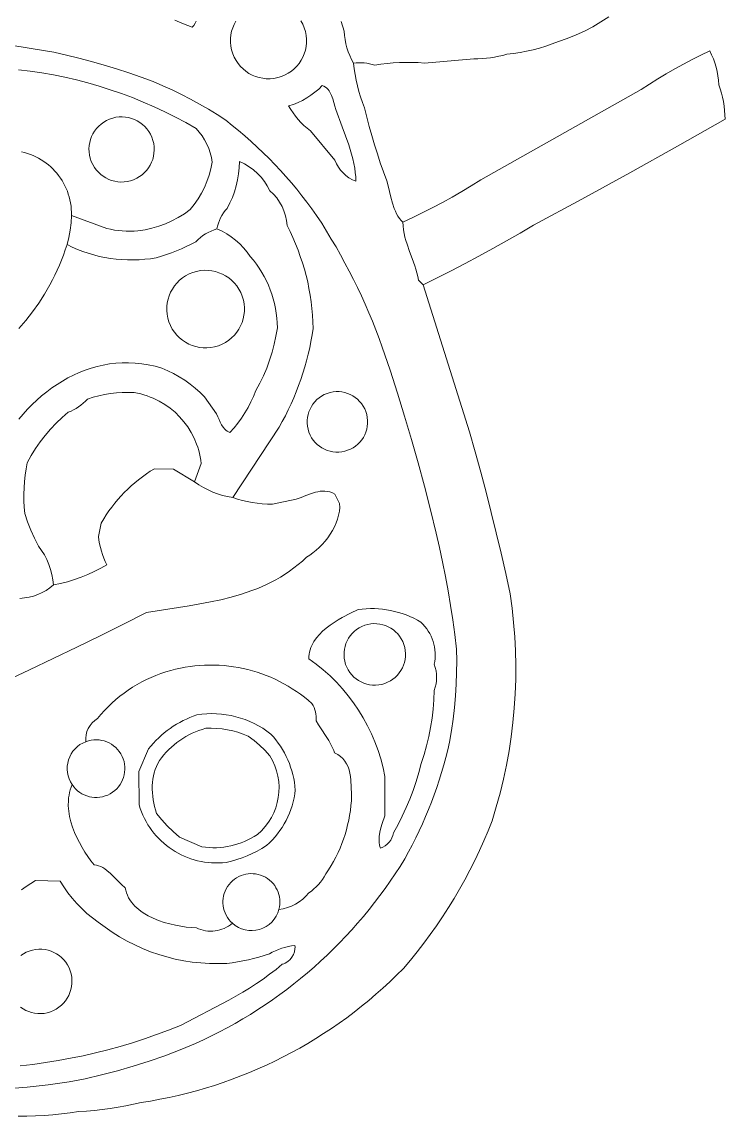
# Model space of a CAD drawing. Header units: inches. Extents: x 37.5 to 70.3, y 17.4 to 61.6.
# Drawn here: x 60.08 to 70.28, y 17.42 to 33.29 of the extents above; entities that cross this region are included whole.
import ezdxf

# ---------------------------------------------------------------- set-up
doc = ezdxf.new("R2010")
doc.units = ezdxf.units.IN
doc.header["$MEASUREMENT"] = 0
doc.layers.add('10_CLOSED_AREAS', color=7, linetype='CONTINUOUS', lineweight=18)
doc.layers.add('20_EXACT_CIRCLES', color=7, linetype='CONTINUOUS', lineweight=18)

msp = doc.modelspace()

# ---------------------------------------------------------------- linework, layer by layer
at = {"layer": '10_CLOSED_AREAS'}
for points in [[(64.712, 33.301), (64.754, 33.16), (64.758, 33.099), (64.766, 33.038), (64.777, 32.978), (64.792, 32.919), (64.811, 32.861), (64.834, 32.805), (64.86, 32.75), (64.89, 32.696), (64.929, 32.7), (64.968, 32.702), (65.007, 32.701), (65.045, 32.699), (65.084, 32.694), (65.122, 32.687), (65.159, 32.678), (65.197, 32.666), (65.286, 32.68), (65.376, 32.691), (65.466, 32.699), (65.556, 32.704), (65.646, 32.707), (65.737, 32.706), (65.827, 32.703), (65.917, 32.696), (66.633, 32.76), (66.694, 32.76), (66.755, 32.763), (66.816, 32.768), (66.876, 32.775), (66.936, 32.784), (66.996, 32.795), (67.056, 32.809), (67.115, 32.824), (67.211, 32.835), (67.306, 32.85), (67.401, 32.868), (67.496, 32.89), (67.589, 32.915), (67.681, 32.944), (67.772, 32.977), (67.862, 33.012), (67.991, 33.055), (68.118, 33.105), (68.242, 33.161), (68.362, 33.224), (68.479, 33.293), (68.591, 33.368)], [(60.023, 17.421), (60.149, 17.42), (60.275, 17.423), (60.4, 17.429), (60.526, 17.438), (60.651, 17.451), (60.776, 17.468), (60.9, 17.488), (61.015, 17.494), (61.13, 17.503), (61.244, 17.515), (61.358, 17.53), (61.472, 17.548), (61.585, 17.568), (61.698, 17.592), (61.81, 17.618), (61.945, 17.639), (62.08, 17.664), (62.213, 17.691), (62.346, 17.721), (62.479, 17.753), (62.61, 17.788), (62.74, 17.826), (62.87, 17.866), (62.999, 17.909), (63.126, 17.954), (63.253, 18.002), (63.378, 18.053), (63.503, 18.106), (63.626, 18.161), (63.749, 18.219), (63.87, 18.279), (63.989, 18.342), (64.108, 18.407), (64.225, 18.475), (64.341, 18.545), (64.455, 18.617), (64.568, 18.692), (64.68, 18.768), (64.79, 18.848), (64.898, 18.929), (65.005, 19.013), (65.11, 19.099), (65.214, 19.187), (65.316, 19.277), (65.416, 19.37), (65.515, 19.465), (65.612, 19.561), (65.714, 19.681), (65.813, 19.804), (65.909, 19.928), (66.003, 20.054), (66.094, 20.182), (66.181, 20.312), (66.267, 20.444), (66.349, 20.577), (66.428, 20.713), (66.504, 20.85), (66.578, 20.989), (66.648, 21.129), (66.715, 21.271), (66.78, 21.415), (66.841, 21.559), (66.899, 21.706), (66.96, 21.906), (67.015, 22.107), (67.064, 22.31), (67.108, 22.513), (67.145, 22.718), (67.176, 22.923), (67.202, 23.13), (67.221, 23.337), (67.235, 23.544), (67.242, 23.752), (67.244, 23.96), (67.239, 24.168), (67.229, 24.375), (67.212, 24.583), (67.19, 24.791), (67.161, 24.998), (67.097, 25.294), (67.029, 25.589), (66.96, 25.883), (66.887, 26.178), (66.813, 26.471), (66.735, 26.764), (66.655, 27.056), (66.573, 27.347), (65.898, 29.48), (65.833, 29.545), (65.823, 29.599), (65.81, 29.652), (65.795, 29.705), (65.779, 29.757), (65.742, 29.861), (65.703, 29.965), (65.667, 30.068), (65.65, 30.121), (65.635, 30.173), (65.623, 30.226), (65.614, 30.28), (65.608, 30.334), (65.605, 30.389), (65.579, 30.414), (65.556, 30.443), (65.534, 30.474), (65.515, 30.509), (65.497, 30.546), (65.481, 30.585), (65.454, 30.666), (65.43, 30.751), (65.41, 30.835), (65.39, 30.915), (65.37, 30.988), (65.323, 31.118), (65.278, 31.249), (65.235, 31.381), (65.194, 31.513), (65.155, 31.646), (65.118, 31.779), (65.083, 31.913), (65.049, 32.048), (65.019, 32.126), (64.992, 32.205), (64.967, 32.285), (64.946, 32.366), (64.927, 32.448), (64.912, 32.53), (64.9, 32.613), (64.89, 32.696), (64.86, 32.75), (64.834, 32.805), (64.811, 32.861), (64.792, 32.919), (64.777, 32.978), (64.766, 33.038), (64.758, 33.099), (64.754, 33.16), (64.712, 33.301)], [(62.607, 33.306), (62.59, 33.274), (62.57, 33.244), (62.549, 33.216), (62.422, 33.268), (62.295, 33.317)], [(62.295, 33.317), (62.422, 33.268), (62.549, 33.216), (62.57, 33.244), (62.59, 33.274), (62.607, 33.306)], [(59.886, 32.96), (60.213, 32.91), (60.539, 32.855), (60.723, 32.812), (60.906, 32.767), (61.088, 32.718), (61.269, 32.666), (61.449, 32.611), (61.628, 32.553), (61.806, 32.492), (61.984, 32.428), (62.121, 32.369), (62.257, 32.308), (62.391, 32.243), (62.524, 32.174), (62.654, 32.103), (62.783, 32.028), (62.91, 31.949), (63.035, 31.868), (63.13, 31.793), (63.222, 31.717), (63.314, 31.639), (63.404, 31.56), (63.492, 31.479), (63.579, 31.396), (63.664, 31.312), (63.747, 31.226), (63.829, 31.138), (63.909, 31.049), (63.988, 30.958), (64.065, 30.866), (64.14, 30.773), (64.213, 30.678), (64.285, 30.581), (64.354, 30.484), (64.427, 30.372), (64.498, 30.258), (64.567, 30.144), (64.635, 30.029), (64.7, 29.913), (64.764, 29.796), (64.827, 29.678), (64.887, 29.559), (64.946, 29.439), (65.003, 29.318), (65.058, 29.197), (65.112, 29.074), (65.163, 28.951), (65.213, 28.827), (65.261, 28.703), (65.307, 28.577), (65.419, 28.244), (65.526, 27.909), (65.63, 27.573), (65.73, 27.236), (65.826, 26.897), (65.917, 26.558), (66.005, 26.217), (66.089, 25.876), (66.137, 25.668), (66.182, 25.459), (66.223, 25.25), (66.262, 25.04), (66.297, 24.83), (66.329, 24.619), (66.358, 24.407), (66.384, 24.196), (66.386, 24.026), (66.384, 23.856), (66.378, 23.687), (66.367, 23.517), (66.352, 23.348), (66.333, 23.18), (66.31, 23.012), (66.282, 22.844), (66.256, 22.734), (66.228, 22.623), (66.198, 22.514), (66.166, 22.405), (66.132, 22.296), (66.096, 22.189), (66.059, 22.081), (66.019, 21.975), (65.977, 21.87), (65.934, 21.765), (65.888, 21.661), (65.841, 21.557), (65.792, 21.455), (65.741, 21.353), (65.688, 21.253), (65.633, 21.153), (65.565, 21.043), (65.495, 20.935), (65.422, 20.828), (65.348, 20.723), (65.272, 20.619), (65.194, 20.517), (65.114, 20.416), (65.032, 20.317), (64.949, 20.219), (64.864, 20.123), (64.777, 20.029), (64.688, 19.936), (64.598, 19.846), (64.506, 19.756), (64.412, 19.669), (64.317, 19.583), (64.22, 19.5), (64.122, 19.418), (64.022, 19.337), (63.921, 19.259), (63.818, 19.183), (63.713, 19.108), (63.608, 19.035), (63.5, 18.965), (63.392, 18.896), (63.282, 18.829), (63.171, 18.765), (63.058, 18.702), (62.945, 18.641), (62.83, 18.583), (62.713, 18.527), (62.596, 18.472), (62.374, 18.381), (62.149, 18.296), (61.922, 18.217), (61.694, 18.144), (61.463, 18.077), (61.231, 18.017), (60.996, 17.963), (60.761, 17.916), (60.458, 17.876), (60.154, 17.842), (59.849, 17.816)], [(59.849, 17.816), (60.154, 17.842), (60.458, 17.876), (60.761, 17.916), (60.996, 17.963), (61.231, 18.017), (61.463, 18.077), (61.694, 18.144), (61.922, 18.217), (62.149, 18.296), (62.374, 18.381), (62.596, 18.472), (62.713, 18.527), (62.83, 18.583), (62.945, 18.641), (63.058, 18.702), (63.171, 18.765), (63.282, 18.829), (63.392, 18.896), (63.5, 18.965), (63.608, 19.035), (63.713, 19.108), (63.818, 19.183), (63.921, 19.259), (64.022, 19.337), (64.122, 19.418), (64.22, 19.5), (64.317, 19.583), (64.412, 19.669), (64.506, 19.756), (64.598, 19.846), (64.688, 19.936), (64.777, 20.029), (64.864, 20.123), (64.949, 20.219), (65.032, 20.317), (65.114, 20.416), (65.194, 20.517), (65.272, 20.619), (65.348, 20.723), (65.422, 20.828), (65.495, 20.935), (65.565, 21.043), (65.633, 21.153), (65.688, 21.253), (65.741, 21.353), (65.792, 21.455), (65.841, 21.557), (65.888, 21.661), (65.934, 21.765), (65.977, 21.87), (66.019, 21.975), (66.059, 22.081), (66.096, 22.189), (66.132, 22.296), (66.166, 22.405), (66.198, 22.514), (66.228, 22.623), (66.256, 22.734), (66.282, 22.844), (66.31, 23.012), (66.333, 23.18), (66.352, 23.348), (66.367, 23.517), (66.378, 23.687), (66.384, 23.856), (66.386, 24.026), (66.384, 24.196), (66.358, 24.407), (66.329, 24.619), (66.297, 24.83), (66.262, 25.04), (66.223, 25.25), (66.182, 25.459), (66.137, 25.668), (66.089, 25.876), (66.005, 26.217), (65.917, 26.558), (65.826, 26.897), (65.73, 27.236), (65.63, 27.573), (65.526, 27.909), (65.419, 28.244), (65.307, 28.577), (65.261, 28.703), (65.213, 28.827), (65.163, 28.951), (65.112, 29.074), (65.058, 29.197), (65.003, 29.318), (64.946, 29.439), (64.887, 29.559), (64.827, 29.678), (64.764, 29.796), (64.7, 29.913), (64.635, 30.029), (64.567, 30.144), (64.498, 30.258), (64.427, 30.372), (64.354, 30.484), (64.285, 30.581), (64.213, 30.678), (64.14, 30.773), (64.065, 30.866), (63.988, 30.958), (63.909, 31.049), (63.829, 31.138), (63.747, 31.226), (63.664, 31.312), (63.579, 31.396), (63.492, 31.479), (63.404, 31.56), (63.314, 31.639), (63.222, 31.717), (63.13, 31.793), (63.035, 31.868), (62.91, 31.949), (62.783, 32.028), (62.654, 32.103), (62.524, 32.174), (62.391, 32.243), (62.257, 32.308), (62.121, 32.369), (61.984, 32.428), (61.806, 32.492), (61.628, 32.553), (61.449, 32.611), (61.269, 32.666), (61.088, 32.718), (60.906, 32.767), (60.723, 32.812), (60.539, 32.855), (60.213, 32.91), (59.886, 32.96)], [(60.026, 32.601), (60.196, 32.58), (60.365, 32.555), (60.534, 32.525), (60.701, 32.491), (60.868, 32.452), (61.033, 32.41), (61.197, 32.362), (61.36, 32.311), (61.521, 32.255), (61.681, 32.195), (61.839, 32.131), (61.996, 32.063), (62.151, 31.99), (62.304, 31.914), (62.455, 31.833), (62.604, 31.749), (62.65, 31.696), (62.691, 31.641), (62.728, 31.583), (62.76, 31.522), (62.788, 31.459), (62.81, 31.394), (62.828, 31.327), (62.84, 31.258), (62.82, 31.164), (62.794, 31.072), (62.763, 30.981), (62.725, 30.893), (62.682, 30.808), (62.633, 30.726), (62.579, 30.646), (62.519, 30.571), (62.435, 30.511), (62.346, 30.457), (62.255, 30.409), (62.161, 30.367), (62.064, 30.331), (61.965, 30.301), (61.865, 30.278), (61.762, 30.262), (61.705, 30.258), (61.648, 30.257), (61.591, 30.258), (61.534, 30.261), (61.478, 30.267), (61.421, 30.275), (61.365, 30.285), (61.309, 30.298), (60.797, 30.487), (60.791, 30.38), (60.779, 30.273), (60.759, 30.168), (60.732, 30.064), (60.807, 30.028), (60.884, 29.994), (60.962, 29.964), (61.041, 29.937), (61.12, 29.914), (61.201, 29.893), (61.282, 29.876), (61.364, 29.862), (61.446, 29.852), (61.529, 29.845), (61.612, 29.841), (61.695, 29.84), (61.779, 29.843), (61.862, 29.85), (61.945, 29.859), (62.028, 29.873), (62.102, 29.895), (62.176, 29.919), (62.249, 29.945), (62.321, 29.973), (62.392, 30.003), (62.463, 30.035), (62.532, 30.069), (62.601, 30.105), (62.634, 30.137), (62.669, 30.166), (62.705, 30.193), (62.743, 30.218), (62.782, 30.24), (62.823, 30.26), (62.865, 30.277), (62.908, 30.292), (62.917, 30.333), (62.928, 30.373), (62.943, 30.413), (62.96, 30.451), (62.98, 30.487), (63.003, 30.522), (63.028, 30.556), (63.056, 30.587), (63.096, 30.667), (63.131, 30.748), (63.162, 30.831), (63.187, 30.916), (63.207, 31.002), (63.222, 31.09), (63.232, 31.178), (63.236, 31.267), (63.307, 31.233), (63.374, 31.193), (63.437, 31.148), (63.495, 31.097), (63.548, 31.04), (63.596, 30.979), (63.638, 30.914), (63.674, 30.844), (63.727, 30.794), (63.775, 30.74), (63.816, 30.681), (63.852, 30.618), (63.88, 30.552), (63.902, 30.483), (63.917, 30.412), (63.925, 30.339), (63.968, 30.252), (64.01, 30.164), (64.048, 30.075), (64.084, 29.985), (64.117, 29.893), (64.148, 29.801), (64.176, 29.709), (64.201, 29.615), (64.224, 29.521), (64.243, 29.426), (64.261, 29.33), (64.275, 29.234), (64.286, 29.138), (64.295, 29.041), (64.301, 28.944), (64.304, 28.846), (64.289, 28.752), (64.272, 28.658), (64.253, 28.565), (64.231, 28.472), (64.207, 28.379), (64.182, 28.288), (64.154, 28.197), (64.124, 28.106), (64.092, 28.017), (64.057, 27.928), (64.021, 27.84), (63.983, 27.753), (63.942, 27.667), (63.9, 27.581), (63.856, 27.497), (63.809, 27.413), (63.136, 26.393), (63.206, 26.37), (63.276, 26.351), (63.348, 26.334), (63.42, 26.321), (63.492, 26.311), (63.565, 26.303), (63.639, 26.299), (63.712, 26.298), (64.058, 26.368), (64.128, 26.394), (64.197, 26.422), (64.266, 26.449), (64.335, 26.471), (64.37, 26.479), (64.405, 26.484), (64.44, 26.487), (64.475, 26.487), (64.51, 26.483), (64.546, 26.475), (64.582, 26.462), (64.618, 26.445), (64.688, 26.307), (64.689, 26.251), (64.684, 26.195), (64.673, 26.138), (64.658, 26.081), (64.637, 26.025), (64.612, 25.969), (64.583, 25.915), (64.551, 25.861), (64.515, 25.81), (64.476, 25.761), (64.435, 25.714), (64.392, 25.67), (64.347, 25.629), (64.301, 25.592), (64.254, 25.558), (64.207, 25.529), (64.148, 25.473), (64.087, 25.421), (64.025, 25.372), (63.961, 25.325), (63.897, 25.282), (63.831, 25.241), (63.763, 25.202), (63.695, 25.166), (63.626, 25.132), (63.555, 25.1), (63.484, 25.071), (63.412, 25.043), (63.266, 24.993), (63.116, 24.95), (62.965, 24.912), (62.812, 24.879), (62.658, 24.85), (62.503, 24.824), (62.193, 24.775), (61.887, 24.728), (61.55, 24.556), (61.212, 24.387), (60.873, 24.221), (60.532, 24.057), (60.19, 23.896), (59.847, 23.737)], [(60.073, 31.41), (60.117, 31.399), (60.16, 31.386), (60.201, 31.372), (60.242, 31.355), (60.282, 31.337), (60.32, 31.317), (60.358, 31.295), (60.394, 31.271), (60.429, 31.246), (60.463, 31.219), (60.496, 31.191), (60.527, 31.161), (60.557, 31.13), (60.585, 31.098), (60.611, 31.064), (60.637, 31.029), (60.66, 30.993), (60.682, 30.955), (60.702, 30.917), (60.72, 30.878), (60.737, 30.837), (60.751, 30.796), (60.764, 30.754), (60.775, 30.711), (60.783, 30.667), (60.79, 30.623), (60.794, 30.578), (60.797, 30.533), (60.797, 30.487), (61.309, 30.298), (61.365, 30.285), (61.421, 30.275), (61.478, 30.267), (61.534, 30.261), (61.591, 30.258), (61.648, 30.257), (61.705, 30.258), (61.762, 30.262), (61.865, 30.278), (61.965, 30.301), (62.064, 30.331), (62.161, 30.367), (62.255, 30.409), (62.346, 30.457), (62.435, 30.511), (62.519, 30.571), (62.579, 30.646), (62.633, 30.726), (62.682, 30.808), (62.725, 30.893), (62.763, 30.981), (62.794, 31.072), (62.82, 31.164), (62.84, 31.258), (62.828, 31.327), (62.81, 31.394), (62.788, 31.459), (62.76, 31.522), (62.728, 31.583), (62.691, 31.641), (62.65, 31.696), (62.604, 31.749), (62.455, 31.833), (62.304, 31.914), (62.151, 31.99), (61.996, 32.063), (61.839, 32.131), (61.681, 32.195), (61.521, 32.255), (61.36, 32.311), (61.197, 32.362), (61.033, 32.41), (60.868, 32.452), (60.701, 32.491), (60.534, 32.525), (60.365, 32.555), (60.196, 32.58), (60.026, 32.601)], [(60.032, 28.846), (60.134, 28.964), (60.231, 29.087), (60.321, 29.214), (60.406, 29.345), (60.484, 29.48), (60.521, 29.55), (60.557, 29.62), (60.59, 29.692), (60.622, 29.764), (60.652, 29.838), (60.68, 29.912), (60.707, 29.988), (60.732, 30.064), (60.759, 30.168), (60.779, 30.273), (60.791, 30.38), (60.797, 30.487), (60.797, 30.533), (60.794, 30.578), (60.79, 30.623), (60.783, 30.667), (60.775, 30.711), (60.764, 30.754), (60.751, 30.796), (60.737, 30.837), (60.72, 30.878), (60.702, 30.917), (60.682, 30.955), (60.66, 30.993), (60.637, 31.029), (60.611, 31.064), (60.585, 31.098), (60.557, 31.13), (60.527, 31.161), (60.496, 31.191), (60.463, 31.219), (60.429, 31.246), (60.394, 31.271), (60.358, 31.295), (60.32, 31.317), (60.282, 31.337), (60.242, 31.355), (60.201, 31.372), (60.16, 31.386), (60.117, 31.399), (60.073, 31.41)], [(60.049, 24.931), (60.116, 24.937), (60.182, 24.949), (60.246, 24.965), (60.309, 24.988), (60.37, 25.015), (60.428, 25.047), (60.484, 25.084), (60.537, 25.126), (60.528, 25.202), (60.514, 25.277), (60.494, 25.351), (60.469, 25.423), (60.439, 25.493), (60.404, 25.561), (60.364, 25.626), (60.319, 25.688), (60.259, 25.803), (60.206, 25.921), (60.159, 26.041), (60.118, 26.164), (60.11, 26.256), (60.106, 26.348), (60.106, 26.441), (60.109, 26.533), (60.115, 26.625), (60.125, 26.717), (60.139, 26.808), (60.156, 26.899), (60.214, 27.003), (60.277, 27.103), (60.345, 27.201), (60.417, 27.294), (60.494, 27.384), (60.576, 27.471), (60.661, 27.553), (60.751, 27.631), (60.79, 27.648), (60.828, 27.667), (60.865, 27.688), (60.9, 27.711), (60.934, 27.736), (60.967, 27.763), (60.998, 27.792), (61.028, 27.823), (61.11, 27.849), (61.193, 27.871), (61.278, 27.889), (61.363, 27.903), (61.448, 27.912), (61.534, 27.918), (61.621, 27.919), (61.707, 27.916), (61.755, 27.907), (61.803, 27.896), (61.849, 27.883), (61.895, 27.869), (61.94, 27.852), (61.984, 27.834), (62.07, 27.792), (62.151, 27.744), (62.227, 27.69), (62.299, 27.63), (62.366, 27.565), (62.428, 27.494), (62.483, 27.419), (62.533, 27.339), (62.577, 27.256), (62.613, 27.168), (62.629, 27.123), (62.643, 27.077), (62.655, 27.031), (62.665, 26.983), (62.674, 26.935), (62.68, 26.887), (62.584, 26.62), (62.646, 26.578), (62.711, 26.54), (62.778, 26.505), (62.846, 26.474), (62.917, 26.448), (62.989, 26.425), (63.062, 26.407), (63.136, 26.393), (63.809, 27.413), (63.856, 27.497), (63.9, 27.581), (63.942, 27.667), (63.983, 27.753), (64.021, 27.84), (64.057, 27.928), (64.092, 28.017), (64.124, 28.106), (64.154, 28.197), (64.182, 28.288), (64.207, 28.379), (64.231, 28.472), (64.253, 28.565), (64.272, 28.658), (64.289, 28.752), (64.304, 28.846), (64.301, 28.944), (64.295, 29.041), (64.286, 29.138), (64.275, 29.234), (64.261, 29.33), (64.243, 29.426), (64.224, 29.521), (64.201, 29.615), (64.176, 29.709), (64.148, 29.801), (64.117, 29.893), (64.084, 29.985), (64.048, 30.075), (64.01, 30.164), (63.968, 30.252), (63.925, 30.339), (63.917, 30.412), (63.902, 30.483), (63.88, 30.552), (63.852, 30.618), (63.816, 30.681), (63.775, 30.74), (63.727, 30.794), (63.674, 30.844), (63.638, 30.914), (63.596, 30.979), (63.548, 31.04), (63.495, 31.097), (63.437, 31.148), (63.374, 31.193), (63.307, 31.233), (63.236, 31.267), (63.232, 31.178), (63.222, 31.09), (63.207, 31.002), (63.187, 30.916), (63.162, 30.831), (63.131, 30.748), (63.096, 30.667), (63.056, 30.587), (63.028, 30.556), (63.003, 30.522), (62.98, 30.487), (62.96, 30.451), (62.943, 30.413), (62.928, 30.373), (62.917, 30.333), (62.908, 30.292), (62.981, 30.258), (63.05, 30.219), (63.116, 30.175), (63.179, 30.126), (63.238, 30.073), (63.293, 30.016), (63.344, 29.955), (63.391, 29.89), (63.437, 29.836), (63.48, 29.779), (63.52, 29.721), (63.558, 29.661), (63.593, 29.6), (63.625, 29.538), (63.655, 29.474), (63.681, 29.408), (63.705, 29.342), (63.725, 29.275), (63.743, 29.207), (63.757, 29.138), (63.769, 29.068), (63.777, 28.998), (63.783, 28.927), (63.785, 28.856), (63.764, 28.736), (63.739, 28.618), (63.707, 28.501), (63.671, 28.386), (63.629, 28.273), (63.582, 28.161), (63.531, 28.052), (63.474, 27.945), (63.439, 27.861), (63.401, 27.78), (63.359, 27.7), (63.313, 27.622), (63.264, 27.547), (63.211, 27.474), (63.155, 27.403), (63.095, 27.335), (63.074, 27.346), (63.055, 27.358), (63.037, 27.37), (63.022, 27.384), (62.996, 27.415), (62.975, 27.449), (62.956, 27.486), (62.939, 27.525), (62.922, 27.566), (62.901, 27.609), (62.729, 27.853), (62.662, 27.919), (62.591, 27.982), (62.517, 28.041), (62.44, 28.095), (62.361, 28.146), (62.278, 28.192), (62.194, 28.234), (62.107, 28.271), (62.009, 28.298), (61.912, 28.319), (61.816, 28.335), (61.72, 28.345), (61.626, 28.349), (61.532, 28.349), (61.44, 28.343), (61.348, 28.332), (61.258, 28.316), (61.169, 28.296), (61.081, 28.271), (60.995, 28.242), (60.91, 28.208), (60.827, 28.171), (60.746, 28.129), (60.666, 28.084), (60.588, 28.035), (60.511, 27.983), (60.437, 27.927), (60.364, 27.868), (60.294, 27.807), (60.225, 27.742), (60.159, 27.675), (60.095, 27.605), (60.034, 27.533)], [(60.034, 27.533), (60.095, 27.605), (60.159, 27.675), (60.225, 27.742), (60.294, 27.807), (60.364, 27.868), (60.437, 27.927), (60.511, 27.983), (60.588, 28.035), (60.666, 28.084), (60.746, 28.129), (60.827, 28.171), (60.91, 28.208), (60.995, 28.242), (61.081, 28.271), (61.169, 28.296), (61.258, 28.316), (61.348, 28.332), (61.44, 28.343), (61.532, 28.349), (61.626, 28.349), (61.72, 28.345), (61.816, 28.335), (61.912, 28.319), (62.009, 28.298), (62.107, 28.271), (62.194, 28.234), (62.278, 28.192), (62.361, 28.146), (62.44, 28.095), (62.517, 28.041), (62.591, 27.982), (62.662, 27.919), (62.729, 27.853), (62.901, 27.609), (62.922, 27.566), (62.939, 27.525), (62.956, 27.486), (62.975, 27.449), (62.996, 27.415), (63.022, 27.384), (63.037, 27.37), (63.055, 27.358), (63.074, 27.346), (63.095, 27.335), (63.155, 27.403), (63.211, 27.474), (63.264, 27.547), (63.313, 27.622), (63.359, 27.7), (63.401, 27.78), (63.439, 27.861), (63.474, 27.945), (63.531, 28.052), (63.582, 28.161), (63.629, 28.273), (63.671, 28.386), (63.707, 28.501), (63.739, 28.618), (63.764, 28.736), (63.785, 28.856), (63.783, 28.927), (63.777, 28.998), (63.769, 29.068), (63.757, 29.138), (63.743, 29.207), (63.725, 29.275), (63.705, 29.342), (63.681, 29.408), (63.655, 29.474), (63.625, 29.538), (63.593, 29.6), (63.558, 29.661), (63.52, 29.721), (63.48, 29.779), (63.437, 29.836), (63.391, 29.89), (63.344, 29.955), (63.293, 30.016), (63.238, 30.073), (63.179, 30.126), (63.116, 30.175), (63.05, 30.219), (62.981, 30.258), (62.908, 30.292), (62.865, 30.277), (62.823, 30.26), (62.782, 30.24), (62.743, 30.218), (62.705, 30.193), (62.669, 30.166), (62.634, 30.137), (62.601, 30.105), (62.532, 30.069), (62.463, 30.035), (62.392, 30.003), (62.321, 29.973), (62.249, 29.945), (62.176, 29.919), (62.102, 29.895), (62.028, 29.873), (61.945, 29.859), (61.862, 29.85), (61.779, 29.843), (61.695, 29.84), (61.612, 29.841), (61.529, 29.845), (61.446, 29.852), (61.364, 29.862), (61.282, 29.876), (61.201, 29.893), (61.12, 29.914), (61.041, 29.937), (60.962, 29.964), (60.884, 29.994), (60.807, 30.028), (60.732, 30.064), (60.707, 29.988), (60.68, 29.912), (60.652, 29.838), (60.622, 29.764), (60.59, 29.692), (60.557, 29.62), (60.521, 29.55), (60.484, 29.48), (60.406, 29.345), (60.321, 29.214), (60.231, 29.087), (60.134, 28.964), (60.032, 28.846)], [(59.847, 23.737), (60.19, 23.896), (60.532, 24.057), (60.873, 24.221), (61.212, 24.387), (61.55, 24.556), (61.887, 24.728), (62.193, 24.775), (62.503, 24.824), (62.658, 24.85), (62.812, 24.879), (62.965, 24.912), (63.116, 24.95), (63.266, 24.993), (63.412, 25.043), (63.484, 25.071), (63.555, 25.1), (63.626, 25.132), (63.695, 25.166), (63.763, 25.202), (63.831, 25.241), (63.897, 25.282), (63.961, 25.325), (64.025, 25.372), (64.087, 25.421), (64.148, 25.473), (64.207, 25.529), (64.254, 25.558), (64.301, 25.592), (64.347, 25.629), (64.392, 25.67), (64.435, 25.714), (64.476, 25.761), (64.515, 25.81), (64.551, 25.861), (64.583, 25.915), (64.612, 25.969), (64.637, 26.025), (64.658, 26.081), (64.673, 26.138), (64.684, 26.195), (64.689, 26.251), (64.688, 26.307), (64.618, 26.445), (64.582, 26.462), (64.546, 26.475), (64.51, 26.483), (64.475, 26.487), (64.44, 26.487), (64.405, 26.484), (64.37, 26.479), (64.335, 26.471), (64.266, 26.449), (64.197, 26.422), (64.128, 26.394), (64.058, 26.368), (63.712, 26.298), (63.639, 26.299), (63.565, 26.303), (63.492, 26.311), (63.42, 26.321), (63.348, 26.334), (63.276, 26.351), (63.206, 26.37), (63.136, 26.393), (63.062, 26.407), (62.989, 26.425), (62.917, 26.448), (62.846, 26.474), (62.778, 26.505), (62.711, 26.54), (62.646, 26.578), (62.584, 26.62), (62.275, 26.807), (62.001, 26.812), (61.941, 26.775), (61.883, 26.736), (61.826, 26.696), (61.771, 26.653), (61.717, 26.609), (61.664, 26.564), (61.613, 26.516), (61.563, 26.467), (61.516, 26.417), (61.469, 26.365), (61.425, 26.311), (61.382, 26.256), (61.341, 26.2), (61.301, 26.142), (61.264, 26.083), (61.228, 26.022), (61.189, 25.828), (61.195, 25.775), (61.205, 25.722), (61.216, 25.669), (61.231, 25.617), (61.247, 25.566), (61.266, 25.516), (61.288, 25.467), (61.312, 25.418), (61.221, 25.367), (61.128, 25.32), (61.033, 25.277), (60.937, 25.238), (60.839, 25.204), (60.739, 25.173), (60.639, 25.147), (60.537, 25.126), (60.484, 25.084), (60.428, 25.047), (60.37, 25.015), (60.309, 24.988), (60.246, 24.965), (60.182, 24.949), (60.116, 24.937), (60.049, 24.931)], [(60.074, 20.702), (60.139, 20.751), (60.206, 20.796), (60.277, 20.837), (60.634, 20.83), (60.688, 20.744), (60.746, 20.66), (60.809, 20.58), (60.876, 20.503), (60.947, 20.43), (61.022, 20.361), (61.101, 20.296), (61.183, 20.236), (61.284, 20.159), (61.387, 20.088), (61.494, 20.021), (61.603, 19.959), (61.714, 19.903), (61.828, 19.851), (61.944, 19.805), (62.062, 19.764), (62.181, 19.729), (62.302, 19.699), (62.425, 19.674), (62.548, 19.655), (62.673, 19.642), (62.798, 19.634), (62.924, 19.632), (63.05, 19.636), (63.129, 19.645), (63.207, 19.657), (63.285, 19.671), (63.363, 19.687), (63.44, 19.705), (63.517, 19.725), (63.593, 19.748), (63.668, 19.772), (63.711, 19.796), (63.755, 19.818), (63.801, 19.837), (63.847, 19.854), (63.894, 19.868), (63.942, 19.88), (63.99, 19.888), (64.039, 19.895), (64.04, 19.872), (64.039, 19.849), (64.032, 19.805), (64.017, 19.764), (63.996, 19.726), (63.969, 19.692), (63.936, 19.663), (63.898, 19.64), (63.878, 19.63), (63.856, 19.623), (63.765, 19.549), (63.672, 19.478), (63.577, 19.409), (63.48, 19.342), (63.382, 19.278), (63.282, 19.217), (63.181, 19.158), (63.078, 19.102), (62.378, 18.735), (62.206, 18.667), (62.032, 18.602), (61.857, 18.542), (61.68, 18.485), (61.503, 18.432), (61.325, 18.383), (61.145, 18.338), (60.965, 18.296), (60.784, 18.259), (60.602, 18.225), (60.419, 18.196), (60.236, 18.17), (60.052, 18.149)]]:
    msp.add_lwpolyline(points, dxfattribs=at)
for points in [[(65.605, 30.389), (65.608, 30.334), (65.614, 30.28), (65.623, 30.226), (65.635, 30.173), (65.65, 30.121), (65.667, 30.068), (65.703, 29.965), (65.742, 29.861), (65.779, 29.757), (65.795, 29.705), (65.81, 29.652), (65.823, 29.599), (65.833, 29.545), (65.898, 29.48), (66.102, 29.58), (66.306, 29.683), (66.508, 29.788), (66.709, 29.896), (66.909, 30.005), (67.107, 30.117), (67.305, 30.231), (67.501, 30.347), (68.201, 30.722), (68.898, 31.103), (69.591, 31.49), (70.28, 31.884), (70.278, 31.948), (70.273, 32.011), (70.265, 32.074), (70.255, 32.137), (70.242, 32.2), (70.227, 32.261), (70.209, 32.323), (70.189, 32.383), (70.184, 32.447), (70.176, 32.511), (70.165, 32.574), (70.15, 32.637), (70.132, 32.698), (70.11, 32.758), (70.085, 32.817), (70.057, 32.875), (69.929, 32.812), (69.802, 32.747), (69.676, 32.68), (69.551, 32.611), (69.427, 32.539), (69.305, 32.466), (69.184, 32.391), (69.064, 32.314), (66.734, 31.003), (66.598, 30.917), (66.461, 30.834), (66.322, 30.753), (66.181, 30.675), (66.039, 30.6), (65.896, 30.527), (65.751, 30.457)], [(63.948, 32.077), (64.017, 32.098), (64.084, 32.125), (64.149, 32.156), (64.212, 32.191), (64.272, 32.23), (64.33, 32.273), (64.384, 32.32), (64.436, 32.371), (64.46, 32.36), (64.482, 32.347), (64.502, 32.331), (64.519, 32.313), (64.534, 32.294), (64.547, 32.273), (64.569, 32.227), (64.587, 32.177), (64.602, 32.125), (64.616, 32.072), (64.632, 32.021), (64.725, 31.774), (64.773, 31.643), (64.819, 31.509), (64.86, 31.374), (64.878, 31.307), (64.893, 31.24), (64.906, 31.174), (64.915, 31.109), (64.921, 31.045), (64.923, 30.982), (64.872, 31.005), (64.823, 31.033), (64.779, 31.065), (64.738, 31.103), (64.702, 31.144), (64.669, 31.189), (64.642, 31.237), (64.62, 31.289), (64.264, 31.715), (64.216, 31.752), (64.17, 31.791), (64.127, 31.834), (64.086, 31.878), (64.047, 31.925), (64.011, 31.973), (63.978, 32.024)], [(60.319, 25.688), (60.364, 25.626), (60.404, 25.561), (60.439, 25.493), (60.469, 25.423), (60.494, 25.351), (60.514, 25.277), (60.528, 25.202), (60.537, 25.126), (60.639, 25.147), (60.739, 25.173), (60.839, 25.204), (60.937, 25.238), (61.033, 25.277), (61.128, 25.32), (61.221, 25.367), (61.312, 25.418), (61.288, 25.467), (61.266, 25.516), (61.247, 25.566), (61.231, 25.617), (61.216, 25.669), (61.205, 25.722), (61.195, 25.775), (61.189, 25.828), (61.228, 26.022), (61.264, 26.083), (61.301, 26.142), (61.341, 26.2), (61.382, 26.256), (61.425, 26.311), (61.469, 26.365), (61.516, 26.417), (61.563, 26.467), (61.613, 26.516), (61.664, 26.564), (61.717, 26.609), (61.771, 26.653), (61.826, 26.696), (61.883, 26.736), (61.941, 26.775), (62.001, 26.812), (62.275, 26.807), (62.584, 26.62), (62.68, 26.887), (62.674, 26.935), (62.665, 26.983), (62.655, 27.031), (62.643, 27.077), (62.629, 27.123), (62.613, 27.168), (62.577, 27.256), (62.533, 27.339), (62.483, 27.419), (62.428, 27.494), (62.366, 27.565), (62.299, 27.63), (62.227, 27.69), (62.151, 27.744), (62.07, 27.792), (61.984, 27.834), (61.94, 27.852), (61.895, 27.869), (61.849, 27.883), (61.803, 27.896), (61.755, 27.907), (61.707, 27.916), (61.621, 27.919), (61.534, 27.918), (61.448, 27.912), (61.363, 27.903), (61.278, 27.889), (61.193, 27.871), (61.11, 27.849), (61.028, 27.823), (60.998, 27.792), (60.967, 27.763), (60.934, 27.736), (60.9, 27.711), (60.865, 27.688), (60.828, 27.667), (60.79, 27.648), (60.751, 27.631), (60.661, 27.553), (60.576, 27.471), (60.494, 27.384), (60.417, 27.294), (60.345, 27.201), (60.277, 27.103), (60.214, 27.003), (60.156, 26.899), (60.139, 26.808), (60.125, 26.717), (60.115, 26.625), (60.109, 26.533), (60.106, 26.441), (60.106, 26.348), (60.11, 26.256), (60.118, 26.164), (60.159, 26.041), (60.206, 25.921), (60.259, 25.803)], [(64.242, 24.054), (64.243, 24.088), (64.247, 24.121), (64.252, 24.153), (64.26, 24.185), (64.271, 24.216), (64.283, 24.246), (64.297, 24.275), (64.313, 24.303), (64.35, 24.357), (64.393, 24.408), (64.441, 24.456), (64.493, 24.501), (64.549, 24.544), (64.607, 24.583), (64.666, 24.62), (64.726, 24.654), (64.845, 24.716), (64.955, 24.768), (65.015, 24.776), (65.074, 24.78), (65.133, 24.783), (65.192, 24.782), (65.251, 24.779), (65.31, 24.774), (65.369, 24.766), (65.427, 24.756), (65.484, 24.743), (65.541, 24.728), (65.597, 24.71), (65.653, 24.69), (65.708, 24.668), (65.762, 24.643), (65.815, 24.616), (65.867, 24.587), (65.897, 24.556), (65.925, 24.525), (65.951, 24.491), (65.974, 24.457), (65.995, 24.421), (66.014, 24.383), (66.03, 24.345), (66.044, 24.306), (66.056, 24.266), (66.064, 24.226), (66.071, 24.184), (66.074, 24.143), (66.075, 24.101), (66.073, 24.059), (66.069, 24.017), (66.061, 23.975), (66.076, 23.928), (66.086, 23.881), (66.093, 23.833), (66.095, 23.785), (66.092, 23.737), (66.086, 23.689), (66.075, 23.642), (66.061, 23.595), (66.055, 23.46), (66.045, 23.325), (66.029, 23.191), (66.008, 23.058), (65.982, 22.925), (65.95, 22.794), (65.913, 22.664), (65.872, 22.535), (65.836, 22.404), (65.796, 22.275), (65.753, 22.146), (65.704, 22.02), (65.652, 21.895), (65.596, 21.772), (65.535, 21.65), (65.471, 21.531), (65.461, 21.493), (65.447, 21.457), (65.428, 21.423), (65.405, 21.393), (65.379, 21.365), (65.349, 21.341), (65.316, 21.321), (65.28, 21.305), (65.271, 21.33), (65.265, 21.356), (65.261, 21.384), (65.26, 21.414), (65.263, 21.475), (65.273, 21.539), (65.287, 21.603), (65.305, 21.665), (65.342, 21.777), (65.344, 22.345), (65.317, 22.474), (65.284, 22.601), (65.245, 22.725), (65.2, 22.848), (65.149, 22.967), (65.093, 23.084), (65.03, 23.198), (64.963, 23.309), (64.89, 23.416), (64.812, 23.519), (64.729, 23.619), (64.641, 23.715), (64.548, 23.806), (64.451, 23.893), (64.349, 23.976)], [(63.131, 20.218), (63.103, 20.196), (63.074, 20.176), (63.044, 20.159), (63.012, 20.144), (62.98, 20.131), (62.947, 20.121), (62.914, 20.113), (62.88, 20.107), (62.846, 20.104), (62.812, 20.104), (62.777, 20.105), (62.743, 20.11), (62.709, 20.116), (62.675, 20.126), (62.642, 20.138), (62.609, 20.152), (62.538, 20.156), (62.463, 20.163), (62.384, 20.174), (62.304, 20.189), (62.222, 20.208), (62.14, 20.231), (62.06, 20.258), (61.982, 20.29), (61.908, 20.327), (61.838, 20.368), (61.805, 20.391), (61.774, 20.415), (61.744, 20.441), (61.716, 20.467), (61.69, 20.496), (61.667, 20.525), (61.645, 20.556), (61.626, 20.589), (61.61, 20.623), (61.596, 20.659), (61.584, 20.696), (61.576, 20.734), (61.523, 20.78), (61.471, 20.832), (61.418, 20.885), (61.365, 20.938), (61.309, 20.985), (61.281, 21.006), (61.251, 21.025), (61.221, 21.04), (61.19, 21.052), (61.158, 21.06), (61.124, 21.064), (61.08, 21.124), (61.036, 21.186), (60.992, 21.251), (60.951, 21.319), (60.911, 21.39), (60.875, 21.462), (60.842, 21.536), (60.813, 21.612), (60.789, 21.688), (60.77, 21.766), (60.757, 21.844), (60.751, 21.922), (60.752, 21.999), (60.755, 22.038), (60.761, 22.077), (60.768, 22.115), (60.778, 22.153), (60.79, 22.191), (60.805, 22.229), (60.781, 22.27), (60.762, 22.313), (60.748, 22.357), (60.739, 22.403), (60.735, 22.449), (60.736, 22.496), (60.743, 22.542), (60.755, 22.588), (60.771, 22.632), (60.793, 22.674), (60.819, 22.713), (60.849, 22.748), (60.883, 22.78), (60.92, 22.809), (60.96, 22.832), (61.004, 22.852), (61.003, 22.902), (61.009, 22.952), (61.022, 23), (61.041, 23.045), (61.066, 23.087), (61.098, 23.125), (61.135, 23.159), (61.176, 23.187), (61.225, 23.246), (61.276, 23.303), (61.329, 23.358), (61.384, 23.411), (61.44, 23.462), (61.499, 23.51), (61.559, 23.556), (61.621, 23.6), (61.684, 23.642), (61.749, 23.681), (61.816, 23.718), (61.884, 23.752), (61.953, 23.784), (62.023, 23.813), (62.095, 23.84), (62.168, 23.864), (62.237, 23.884), (62.307, 23.902), (62.377, 23.918), (62.447, 23.931), (62.517, 23.942), (62.588, 23.951), (62.658, 23.958), (62.729, 23.962), (62.799, 23.964), (62.87, 23.963), (62.94, 23.961), (63.01, 23.956), (63.08, 23.949), (63.15, 23.939), (63.219, 23.928), (63.288, 23.914), (63.356, 23.898), (63.424, 23.88), (63.491, 23.86), (63.557, 23.837), (63.623, 23.813), (63.688, 23.786), (63.753, 23.757), (63.816, 23.726), (63.879, 23.693), (63.94, 23.658), (64.001, 23.621), (64.06, 23.582), (64.119, 23.541), (64.176, 23.497), (64.232, 23.452), (64.286, 23.405), (64.303, 23.376), (64.317, 23.346), (64.328, 23.316), (64.337, 23.284), (64.344, 23.252), (64.348, 23.22), (64.349, 23.187), (64.348, 23.154), (64.382, 23.095), (64.418, 23.038), (64.493, 22.927), (64.529, 22.871), (64.562, 22.813), (64.59, 22.753), (64.603, 22.722), (64.613, 22.689), (64.66, 22.666), (64.701, 22.639), (64.735, 22.607), (64.765, 22.571), (64.789, 22.531), (64.809, 22.489), (64.824, 22.443), (64.836, 22.396), (64.845, 22.347), (64.851, 22.296), (64.857, 22.194), (64.858, 22.092), (64.858, 21.996), (64.852, 21.924), (64.843, 21.853), (64.833, 21.783), (64.82, 21.713), (64.804, 21.644), (64.786, 21.575), (64.766, 21.507), (64.744, 21.44), (64.719, 21.373), (64.693, 21.307), (64.664, 21.242), (64.632, 21.179), (64.599, 21.116), (64.563, 21.054), (64.526, 20.993), (64.486, 20.934), (64.463, 20.893), (64.438, 20.854), (64.41, 20.816), (64.381, 20.781), (64.349, 20.747), (64.315, 20.715), (64.279, 20.685), (64.242, 20.657), (64.199, 20.61), (64.152, 20.567), (64.101, 20.529), (64.047, 20.496), (63.99, 20.468), (63.931, 20.446), (63.87, 20.429), (63.807, 20.418), (63.79, 20.367), (63.766, 20.32), (63.738, 20.276), (63.704, 20.236), (63.665, 20.201), (63.622, 20.171), (63.575, 20.147), (63.525, 20.129), (63.473, 20.117), (63.42, 20.112), (63.368, 20.114), (63.316, 20.122), (63.266, 20.137), (63.218, 20.158), (63.173, 20.185)], [(63.131, 20.218), (63.104, 20.245), (63.08, 20.273), (63.059, 20.303), (63.041, 20.335), (63.026, 20.367), (63.014, 20.401), (63.004, 20.436), (62.998, 20.471), (62.995, 20.507), (62.995, 20.543), (62.998, 20.579), (63.004, 20.614), (63.014, 20.649), (63.026, 20.684), (63.042, 20.718), (63.062, 20.75), (63.084, 20.781), (63.108, 20.809), (63.134, 20.834), (63.163, 20.857), (63.193, 20.878), (63.224, 20.895), (63.257, 20.909), (63.291, 20.921), (63.326, 20.93), (63.361, 20.935), (63.397, 20.938), (63.433, 20.937), (63.469, 20.933), (63.505, 20.926), (63.541, 20.916), (63.576, 20.902), (63.61, 20.885), (63.642, 20.866), (63.671, 20.843), (63.698, 20.819), (63.723, 20.793), (63.745, 20.764), (63.764, 20.734), (63.781, 20.702), (63.795, 20.669), (63.806, 20.635), (63.814, 20.6), (63.819, 20.564), (63.821, 20.528), (63.82, 20.491), (63.815, 20.454), (63.807, 20.418), (63.87, 20.429), (63.931, 20.446), (63.99, 20.468), (64.047, 20.496), (64.101, 20.529), (64.152, 20.567), (64.199, 20.61), (64.242, 20.657), (64.279, 20.685), (64.315, 20.715), (64.349, 20.747), (64.381, 20.781), (64.41, 20.816), (64.438, 20.854), (64.463, 20.893), (64.486, 20.934), (64.526, 20.993), (64.563, 21.054), (64.599, 21.116), (64.632, 21.179), (64.664, 21.242), (64.693, 21.307), (64.719, 21.373), (64.744, 21.44), (64.766, 21.507), (64.786, 21.575), (64.804, 21.644), (64.82, 21.713), (64.833, 21.783), (64.843, 21.853), (64.852, 21.924), (64.858, 21.996), (64.858, 22.092), (64.857, 22.194), (64.851, 22.296), (64.845, 22.347), (64.836, 22.396), (64.824, 22.443), (64.809, 22.489), (64.789, 22.531), (64.765, 22.571), (64.735, 22.607), (64.701, 22.639), (64.66, 22.666), (64.613, 22.689), (64.603, 22.722), (64.59, 22.753), (64.562, 22.813), (64.529, 22.871), (64.493, 22.927), (64.418, 23.038), (64.382, 23.095), (64.348, 23.154), (64.349, 23.187), (64.348, 23.22), (64.344, 23.252), (64.337, 23.284), (64.328, 23.316), (64.317, 23.346), (64.303, 23.376), (64.286, 23.405), (64.232, 23.452), (64.176, 23.497), (64.119, 23.541), (64.06, 23.582), (64.001, 23.621), (63.94, 23.658), (63.879, 23.693), (63.816, 23.726), (63.753, 23.757), (63.688, 23.786), (63.623, 23.813), (63.557, 23.837), (63.491, 23.86), (63.424, 23.88), (63.356, 23.898), (63.288, 23.914), (63.219, 23.928), (63.15, 23.939), (63.08, 23.949), (63.01, 23.956), (62.94, 23.961), (62.87, 23.963), (62.799, 23.964), (62.729, 23.962), (62.658, 23.958), (62.588, 23.951), (62.517, 23.942), (62.447, 23.931), (62.377, 23.918), (62.307, 23.902), (62.237, 23.884), (62.168, 23.864), (62.095, 23.84), (62.023, 23.813), (61.953, 23.784), (61.884, 23.752), (61.816, 23.718), (61.749, 23.681), (61.684, 23.642), (61.621, 23.6), (61.559, 23.556), (61.499, 23.51), (61.44, 23.462), (61.384, 23.411), (61.329, 23.358), (61.276, 23.303), (61.225, 23.246), (61.176, 23.187), (61.135, 23.159), (61.098, 23.125), (61.066, 23.087), (61.041, 23.045), (61.022, 23), (61.009, 22.952), (61.003, 22.902), (61.004, 22.852), (61.042, 22.865), (61.081, 22.873), (61.12, 22.878), (61.159, 22.88), (61.198, 22.877), (61.236, 22.871), (61.273, 22.862), (61.31, 22.849), (61.344, 22.833), (61.378, 22.814), (61.409, 22.792), (61.439, 22.767), (61.466, 22.739), (61.491, 22.708), (61.513, 22.675), (61.532, 22.639), (61.547, 22.602), (61.559, 22.563), (61.567, 22.525), (61.571, 22.486), (61.572, 22.447), (61.568, 22.409), (61.562, 22.371), (61.552, 22.334), (61.539, 22.298), (61.522, 22.263), (61.502, 22.23), (61.48, 22.199), (61.454, 22.17), (61.425, 22.143), (61.393, 22.118), (61.359, 22.097), (61.323, 22.078), (61.285, 22.064), (61.247, 22.053), (61.209, 22.046), (61.17, 22.043), (61.132, 22.043), (61.094, 22.047), (61.056, 22.054), (61.019, 22.065), (60.983, 22.079), (60.949, 22.096), (60.916, 22.116), (60.885, 22.14), (60.856, 22.166), (60.829, 22.196), (60.805, 22.229), (60.79, 22.191), (60.778, 22.153), (60.768, 22.115), (60.761, 22.077), (60.755, 22.038), (60.752, 21.999), (60.751, 21.922), (60.757, 21.844), (60.77, 21.766), (60.789, 21.688), (60.813, 21.612), (60.842, 21.536), (60.875, 21.462), (60.911, 21.39), (60.951, 21.319), (60.992, 21.251), (61.036, 21.186), (61.08, 21.124), (61.124, 21.064), (61.158, 21.06), (61.19, 21.052), (61.221, 21.04), (61.251, 21.025), (61.281, 21.006), (61.309, 20.985), (61.365, 20.938), (61.418, 20.885), (61.471, 20.832), (61.523, 20.78), (61.576, 20.734), (61.584, 20.696), (61.596, 20.659), (61.61, 20.623), (61.626, 20.589), (61.645, 20.556), (61.667, 20.525), (61.69, 20.496), (61.716, 20.467), (61.744, 20.441), (61.774, 20.415), (61.805, 20.391), (61.838, 20.368), (61.908, 20.327), (61.982, 20.29), (62.06, 20.258), (62.14, 20.231), (62.222, 20.208), (62.304, 20.189), (62.384, 20.174), (62.463, 20.163), (62.538, 20.156), (62.609, 20.152), (62.642, 20.138), (62.675, 20.126), (62.709, 20.116), (62.743, 20.11), (62.777, 20.105), (62.812, 20.104), (62.846, 20.104), (62.88, 20.107), (62.914, 20.113), (62.947, 20.121), (62.98, 20.131), (63.012, 20.144), (63.044, 20.159), (63.074, 20.176), (63.103, 20.196)], [(61.915, 22.747), (61.95, 22.789), (61.986, 22.83), (62.023, 22.87), (62.062, 22.908), (62.102, 22.945), (62.143, 22.98), (62.185, 23.013), (62.229, 23.045), (62.274, 23.076), (62.32, 23.105), (62.367, 23.132), (62.415, 23.157), (62.464, 23.181), (62.514, 23.203), (62.564, 23.223), (62.616, 23.241), (62.688, 23.251), (62.759, 23.257), (62.83, 23.259), (62.902, 23.257), (62.973, 23.252), (63.043, 23.243), (63.113, 23.23), (63.182, 23.214), (63.25, 23.195), (63.317, 23.172), (63.383, 23.145), (63.447, 23.115), (63.51, 23.082), (63.571, 23.046), (63.631, 23.006), (63.689, 22.962), (63.727, 22.92), (63.763, 22.877), (63.797, 22.831), (63.829, 22.785), (63.859, 22.737), (63.887, 22.689), (63.913, 22.639), (63.937, 22.588), (63.958, 22.536), (63.977, 22.483), (63.994, 22.429), (64.009, 22.375), (64.021, 22.32), (64.031, 22.264), (64.039, 22.208), (64.044, 22.151), (64.036, 22.093), (64.026, 22.036), (64.013, 21.979), (63.998, 21.923), (63.98, 21.868), (63.96, 21.814), (63.937, 21.761), (63.912, 21.709), (63.884, 21.659), (63.854, 21.609), (63.822, 21.562), (63.787, 21.515), (63.751, 21.47), (63.712, 21.427), (63.671, 21.385), (63.628, 21.346), (63.56, 21.303), (63.49, 21.264), (63.419, 21.228), (63.346, 21.196), (63.271, 21.167), (63.196, 21.141), (63.119, 21.119), (63.041, 21.101), (62.988, 21.096), (62.935, 21.093), (62.882, 21.093), (62.83, 21.095), (62.779, 21.099), (62.727, 21.105), (62.677, 21.114), (62.627, 21.125), (62.577, 21.138), (62.529, 21.154), (62.481, 21.171), (62.434, 21.19), (62.388, 21.211), (62.343, 21.234), (62.299, 21.259), (62.257, 21.286), (62.215, 21.315), (62.175, 21.346), (62.136, 21.378), (62.098, 21.412), (62.062, 21.447), (62.027, 21.484), (61.994, 21.523), (61.963, 21.563), (61.933, 21.605), (61.905, 21.648), (61.879, 21.692), (61.855, 21.738), (61.832, 21.785), (61.812, 21.834), (61.793, 21.884), (61.777, 21.935), (61.774, 22.42)], [(62.072, 22.577), (62.104, 22.619), (62.137, 22.66), (62.172, 22.699), (62.208, 22.737), (62.246, 22.773), (62.285, 22.807), (62.326, 22.839), (62.368, 22.87), (62.412, 22.899), (62.456, 22.926), (62.502, 22.951), (62.549, 22.974), (62.597, 22.995), (62.646, 23.014), (62.695, 23.031), (62.746, 23.046), (62.825, 23.048), (62.904, 23.045), (62.982, 23.038), (63.06, 23.026), (63.137, 23.009), (63.212, 22.988), (63.287, 22.963), (63.36, 22.933), (63.446, 22.87), (63.527, 22.802), (63.604, 22.728), (63.674, 22.649), (63.714, 22.578), (63.747, 22.504), (63.773, 22.429), (63.792, 22.353), (63.803, 22.276), (63.808, 22.198), (63.806, 22.121), (63.798, 22.044), (63.782, 21.968), (63.76, 21.893), (63.732, 21.821), (63.697, 21.751), (63.655, 21.684), (63.608, 21.621), (63.554, 21.561), (63.494, 21.506), (63.449, 21.477), (63.403, 21.451), (63.356, 21.427), (63.308, 21.405), (63.259, 21.386), (63.21, 21.368), (63.16, 21.354), (63.109, 21.341), (63.057, 21.331), (63.005, 21.323), (62.953, 21.318), (62.901, 21.314), (62.848, 21.314), (62.795, 21.316), (62.743, 21.32), (62.69, 21.327), (62.363, 21.468), (62.273, 21.547), (62.187, 21.63), (62.107, 21.719), (62.031, 21.812), (62.016, 21.861), (62.003, 21.91), (61.992, 21.96), (61.983, 22.01), (61.976, 22.061), (61.971, 22.111), (61.968, 22.162), (61.967, 22.214), (61.971, 22.261), (61.977, 22.308), (61.987, 22.355), (61.998, 22.401), (62.013, 22.447), (62.03, 22.491), (62.05, 22.534)]]:
    msp.add_lwpolyline(points, close=True, dxfattribs=at)
at = {"layer": '20_EXACT_CIRCLES'}
for points in [[(64.127, 33.308), (64.153, 33.26), (64.174, 33.209), (64.191, 33.155), (64.202, 33.099), (64.207, 33.044), (64.207, 32.99), (64.201, 32.936), (64.19, 32.884), (64.174, 32.833), (64.154, 32.784), (64.129, 32.737), (64.099, 32.693), (64.066, 32.652), (64.028, 32.614), (63.987, 32.58), (63.943, 32.55), (63.895, 32.524), (63.844, 32.503), (63.79, 32.486), (63.734, 32.475), (63.679, 32.47), (63.624, 32.47), (63.571, 32.476), (63.518, 32.487), (63.467, 32.503), (63.419, 32.523), (63.372, 32.548), (63.328, 32.578), (63.287, 32.611), (63.249, 32.648), (63.215, 32.69), (63.185, 32.734), (63.159, 32.782), (63.137, 32.833), (63.121, 32.887), (63.11, 32.943), (63.105, 32.998), (63.105, 33.052), (63.111, 33.106), (63.121, 33.159), (63.137, 33.209), (63.158, 33.258), (63.183, 33.305)], [(60.06, 19.749), (60.099, 19.775), (60.14, 19.797), (60.184, 19.815), (60.23, 19.828), (60.276, 19.837), (60.322, 19.841), (60.368, 19.84), (60.413, 19.835), (60.457, 19.825), (60.5, 19.812), (60.541, 19.794), (60.58, 19.773), (60.617, 19.748), (60.652, 19.719), (60.684, 19.687), (60.713, 19.652), (60.739, 19.613), (60.761, 19.572), (60.779, 19.527), (60.792, 19.482), (60.8, 19.435), (60.804, 19.389), (60.804, 19.344), (60.798, 19.299), (60.789, 19.255), (60.775, 19.212), (60.758, 19.171), (60.736, 19.131), (60.711, 19.094), (60.683, 19.06), (60.651, 19.028), (60.615, 18.999), (60.577, 18.973), (60.535, 18.951), (60.491, 18.933), (60.445, 18.92), (60.399, 18.911), (60.353, 18.907), (60.307, 18.908), (60.262, 18.913), (60.218, 18.923), (60.176, 18.936), (60.134, 18.954), (60.095, 18.975), (60.058, 19)]]:
    msp.add_lwpolyline(points, dxfattribs=at)
for points in [[(61.085, 31.269), (61.069, 31.315), (61.058, 31.361), (61.052, 31.408), (61.051, 31.454), (61.054, 31.5), (61.062, 31.545), (61.074, 31.589), (61.089, 31.631), (61.109, 31.672), (61.133, 31.711), (61.161, 31.747), (61.192, 31.781), (61.226, 31.812), (61.264, 31.84), (61.305, 31.864), (61.349, 31.884), (61.395, 31.9), (61.441, 31.91), (61.487, 31.916), (61.534, 31.918), (61.579, 31.914), (61.624, 31.907), (61.668, 31.895), (61.711, 31.879), (61.752, 31.859), (61.791, 31.835), (61.827, 31.808), (61.861, 31.777), (61.892, 31.742), (61.919, 31.705), (61.943, 31.664), (61.964, 31.62), (61.979, 31.574), (61.99, 31.528), (61.996, 31.481), (61.997, 31.435), (61.994, 31.389), (61.986, 31.344), (61.975, 31.3), (61.959, 31.258), (61.939, 31.217), (61.915, 31.178), (61.888, 31.142), (61.857, 31.108), (61.822, 31.077), (61.784, 31.049), (61.743, 31.025), (61.699, 31.005), (61.653, 30.989), (61.607, 30.979), (61.561, 30.973), (61.514, 30.971), (61.469, 30.975), (61.424, 30.982), (61.38, 30.994), (61.337, 31.01), (61.296, 31.03), (61.258, 31.054), (61.221, 31.081), (61.187, 31.112), (61.156, 31.146), (61.129, 31.184), (61.105, 31.225)], [(62.211, 28.941), (62.195, 28.997), (62.185, 29.052), (62.18, 29.108), (62.181, 29.163), (62.187, 29.217), (62.198, 29.27), (62.214, 29.322), (62.235, 29.372), (62.261, 29.419), (62.291, 29.464), (62.326, 29.506), (62.364, 29.545), (62.407, 29.58), (62.453, 29.611), (62.503, 29.637), (62.556, 29.659), (62.612, 29.675), (62.667, 29.686), (62.723, 29.691), (62.778, 29.69), (62.832, 29.684), (62.885, 29.673), (62.937, 29.656), (62.987, 29.635), (63.034, 29.609), (63.079, 29.579), (63.121, 29.545), (63.16, 29.506), (63.195, 29.464), (63.226, 29.417), (63.253, 29.367), (63.274, 29.314), (63.291, 29.259), (63.301, 29.203), (63.306, 29.148), (63.305, 29.092), (63.299, 29.038), (63.288, 28.985), (63.272, 28.933), (63.25, 28.884), (63.225, 28.836), (63.195, 28.791), (63.16, 28.749), (63.121, 28.71), (63.079, 28.675), (63.033, 28.644), (62.983, 28.618), (62.929, 28.596), (62.874, 28.58), (62.818, 28.569), (62.763, 28.565), (62.708, 28.565), (62.653, 28.571), (62.6, 28.583), (62.549, 28.599), (62.499, 28.62), (62.451, 28.646), (62.406, 28.676), (62.364, 28.71), (62.326, 28.749), (62.291, 28.792), (62.26, 28.838), (62.233, 28.888)], [(64.242, 27.343), (64.229, 27.386), (64.221, 27.429), (64.216, 27.472), (64.217, 27.515), (64.221, 27.557), (64.229, 27.599), (64.242, 27.639), (64.258, 27.678), (64.278, 27.715), (64.301, 27.75), (64.327, 27.783), (64.357, 27.814), (64.39, 27.841), (64.426, 27.866), (64.465, 27.887), (64.506, 27.904), (64.549, 27.917), (64.592, 27.926), (64.636, 27.93), (64.679, 27.93), (64.721, 27.925), (64.762, 27.917), (64.803, 27.905), (64.842, 27.889), (64.879, 27.869), (64.914, 27.846), (64.947, 27.819), (64.977, 27.789), (65.005, 27.756), (65.029, 27.72), (65.051, 27.682), (65.068, 27.64), (65.081, 27.597), (65.089, 27.554), (65.094, 27.511), (65.093, 27.468), (65.089, 27.425), (65.081, 27.384), (65.068, 27.344), (65.052, 27.305), (65.032, 27.267), (65.009, 27.232), (64.983, 27.199), (64.953, 27.169), (64.92, 27.141), (64.884, 27.117), (64.845, 27.096), (64.804, 27.079), (64.761, 27.065), (64.718, 27.057), (64.674, 27.053), (64.631, 27.053), (64.589, 27.057), (64.548, 27.066), (64.507, 27.078), (64.468, 27.094), (64.431, 27.114), (64.396, 27.137), (64.363, 27.164), (64.333, 27.194), (64.305, 27.226), (64.281, 27.262), (64.26, 27.301)], [(64.775, 23.974), (64.762, 24.018), (64.754, 24.062), (64.751, 24.106), (64.752, 24.15), (64.757, 24.193), (64.766, 24.235), (64.779, 24.276), (64.796, 24.315), (64.817, 24.353), (64.841, 24.388), (64.869, 24.421), (64.9, 24.452), (64.934, 24.479), (64.971, 24.503), (65.01, 24.524), (65.053, 24.541), (65.097, 24.553), (65.141, 24.561), (65.185, 24.565), (65.229, 24.564), (65.272, 24.559), (65.314, 24.549), (65.355, 24.536), (65.394, 24.519), (65.431, 24.499), (65.467, 24.474), (65.5, 24.447), (65.53, 24.416), (65.558, 24.382), (65.582, 24.345), (65.603, 24.305), (65.62, 24.263), (65.632, 24.219), (65.64, 24.175), (65.644, 24.131), (65.643, 24.087), (65.638, 24.044), (65.628, 24.002), (65.615, 23.961), (65.598, 23.922), (65.577, 23.884), (65.553, 23.849), (65.526, 23.816), (65.495, 23.785), (65.461, 23.758), (65.424, 23.734), (65.384, 23.713), (65.342, 23.696), (65.298, 23.683), (65.254, 23.675), (65.209, 23.672), (65.166, 23.673), (65.123, 23.678), (65.081, 23.687), (65.04, 23.7), (65.001, 23.718), (64.963, 23.738), (64.928, 23.762), (64.895, 23.79), (64.864, 23.821), (64.837, 23.855), (64.812, 23.892), (64.792, 23.932)], [(61.004, 22.852), (60.96, 22.832), (60.92, 22.809), (60.883, 22.78), (60.849, 22.748), (60.819, 22.713), (60.793, 22.674), (60.771, 22.632), (60.755, 22.588), (60.743, 22.542), (60.736, 22.496), (60.735, 22.449), (60.739, 22.403), (60.748, 22.357), (60.762, 22.313), (60.781, 22.27), (60.805, 22.229), (60.829, 22.196), (60.856, 22.166), (60.885, 22.14), (60.916, 22.116), (60.949, 22.096), (60.983, 22.079), (61.019, 22.065), (61.056, 22.054), (61.094, 22.047), (61.132, 22.043), (61.17, 22.043), (61.209, 22.046), (61.247, 22.053), (61.285, 22.064), (61.323, 22.078), (61.359, 22.097), (61.393, 22.118), (61.425, 22.143), (61.454, 22.17), (61.48, 22.199), (61.502, 22.23), (61.522, 22.263), (61.539, 22.298), (61.552, 22.334), (61.562, 22.371), (61.568, 22.409), (61.572, 22.447), (61.571, 22.486), (61.567, 22.525), (61.559, 22.563), (61.547, 22.602), (61.532, 22.639), (61.513, 22.675), (61.491, 22.708), (61.466, 22.739), (61.439, 22.767), (61.409, 22.792), (61.378, 22.814), (61.344, 22.833), (61.31, 22.849), (61.273, 22.862), (61.236, 22.871), (61.198, 22.877), (61.159, 22.88), (61.12, 22.878), (61.081, 22.873), (61.042, 22.865)], [(63.062, 20.75), (63.042, 20.718), (63.026, 20.684), (63.014, 20.649), (63.004, 20.614), (62.998, 20.579), (62.995, 20.543), (62.995, 20.507), (62.998, 20.471), (63.004, 20.436), (63.014, 20.401), (63.026, 20.367), (63.041, 20.335), (63.059, 20.303), (63.08, 20.273), (63.104, 20.245), (63.131, 20.218), (63.173, 20.185), (63.218, 20.158), (63.266, 20.137), (63.316, 20.122), (63.368, 20.114), (63.42, 20.112), (63.473, 20.117), (63.525, 20.129), (63.575, 20.147), (63.622, 20.171), (63.665, 20.201), (63.704, 20.236), (63.738, 20.276), (63.766, 20.32), (63.79, 20.367), (63.807, 20.418), (63.815, 20.454), (63.82, 20.491), (63.821, 20.528), (63.819, 20.564), (63.814, 20.6), (63.806, 20.635), (63.795, 20.669), (63.781, 20.702), (63.764, 20.734), (63.745, 20.764), (63.723, 20.793), (63.698, 20.819), (63.671, 20.843), (63.642, 20.866), (63.61, 20.885), (63.576, 20.902), (63.541, 20.916), (63.505, 20.926), (63.469, 20.933), (63.433, 20.937), (63.397, 20.938), (63.361, 20.935), (63.326, 20.93), (63.291, 20.921), (63.257, 20.909), (63.224, 20.895), (63.193, 20.878), (63.163, 20.857), (63.134, 20.834), (63.108, 20.809), (63.084, 20.781)]]:
    msp.add_lwpolyline(points, close=True, dxfattribs=at)

doc.saveas('drawing.dxf')
